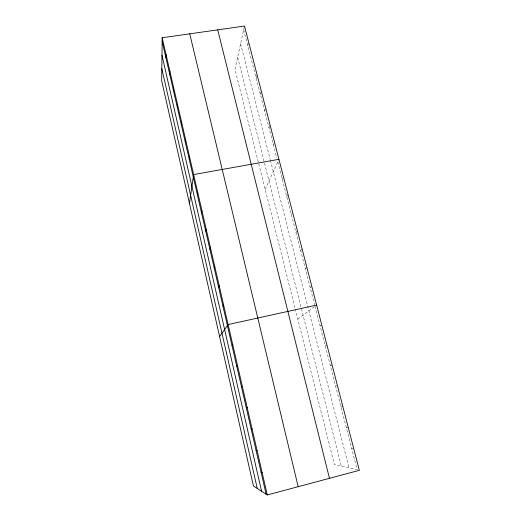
<?xml version="1.0" encoding="UTF-8"?>
<svg xmlns="http://www.w3.org/2000/svg" width="521" height="521" viewBox="0 0 521 521"><rect width="100%" height="100%" fill="white"/><g stroke="black" fill="none" stroke-linecap="round" stroke-linejoin="round"><path stroke-width="0.39" stroke-dasharray="2.6 1.95" d="M244.336 26.779L234.991 69.475L295.114 308.432M247.794 45.601L248.465 42.781M256.13 77.916L256.873 75.311M260.363 94.34L261.145 91.846M264.642 110.94L265.664 107.958M268.973 127.723L270.041 124.884M273.349 144.688L274.183 142.676M265.15 189.338L278.65 159.947M282.245 179.198L283.157 177.407M286.771 196.736L287.722 195.069M291.35 214.483L292.34 212.933M295.974 232.425L297.348 230.529M300.656 250.568L302.082 248.843M305.391 268.927L306.869 267.377M310.177 287.494L311.714 286.12M297.81 319.132L314.41 306.739M320.076 325.866L321.731 324.863M325.182 345.683L326.908 344.882M330.36 365.749L332.144 365.143M335.596 386.054L337.445 385.664M340.897 406.614L342.818 406.432M346.27 427.428L348.249 427.467M351.701 448.503L353.759 448.763M243.691 29.704L276.768 157.948M277.771 161.849L314.619 304.713M315.023 306.283L357.204 469.844L334.41 464.595L295.309 309.194M240.617 43.777L270.21 159.55M270.406 160.305L349.057 467.969M237.667 57.271L341.333 466.191"/><path stroke-width="0.78" d="M162.194 37.74L161.666 80.709L253.434 485.982L267.293 494.95L359.334 470.333L244.492 26.05L162.194 37.74L267.293 494.95M165.893 57.668L165.971 54.184M169.677 74.158L169.794 70.81M173.506 90.83L173.656 87.619M177.374 107.684L177.563 104.623M181.288 124.721L181.516 121.81M185.242 141.959L185.515 139.198M189.247 159.387L189.559 156.782M189.455 203.431L193.643 174.568L278.937 159.309M197.381 194.841L197.778 192.555M201.523 212.874L201.966 210.758M205.71 231.109L206.199 229.168M209.95 249.566L210.477 247.801M214.235 268.23L214.815 266.648M218.573 287.123L219.198 285.716M222.955 306.231L223.633 305.019M219.595 336.54L228.12 324.55L316.618 305.091M232.027 345.736L232.802 344.922M236.716 366.152L237.543 365.547M241.457 386.823L242.35 386.432M246.264 407.761L247.208 407.585M251.129 428.952L252.131 429.011M256.058 450.418L257.12 450.704M261.054 472.163L262.174 472.684M217.726 29.853L329.461 478.324M189.742 33.826L298.175 486.692M162.148 41.361L266.107 494.182M161.979 55.311L261.575 491.244M161.816 68.648L257.276 488.47"/></g></svg>
